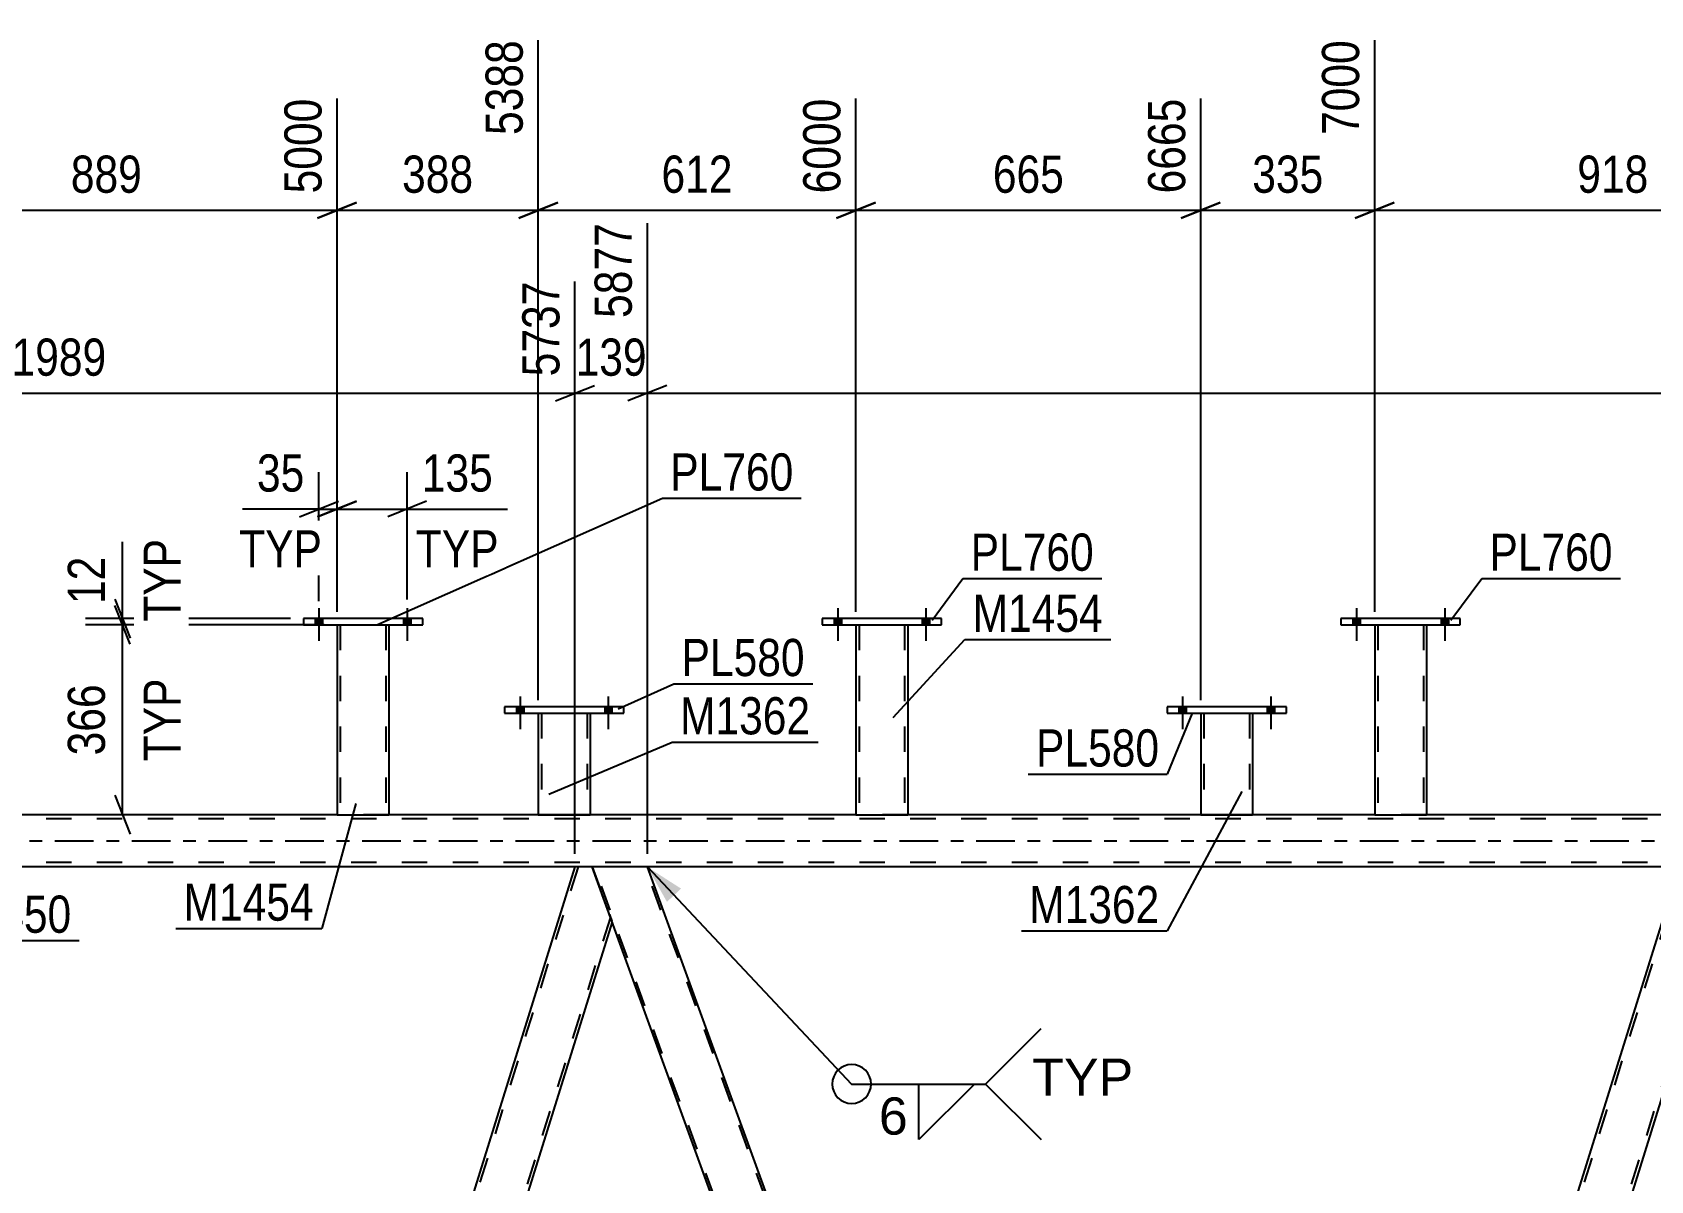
# Model space of a CAD drawing. Header units: millimetres. Extents: x -45 to 796, y -433 to 161.
# Drawn here: x 187.7 to 312.4, y -26.2 to 62.3 of the extents above; entities that cross this region are included whole.
import ezdxf

# ---------------------------------------------------------------- set-up
doc = ezdxf.new("R2010")
doc.units = ezdxf.units.MM
doc.linetypes.add('DXK_LINE_DOT2', pattern=[3.9198, 1.9599, -1.9599])
doc.linetypes.add('DXK_LINE_DOT3', pattern=[5.9187, 2.979, -0.9799, 0.9799, -0.9799])
doc.styles.add('Arial', font='arial.ttf', dxfattribs={"height": 0.2})
doc.styles.add('Arial Narrow', font='ARIALN.TTF', dxfattribs={"height": 0.2})

# ---------------------------------------------------------------- blocks, each defined once
blk = doc.blocks.new('Bolt-814760973-3818 - 3734')
at = {"linetype": 'Continuous'}
for points in [[(276.06, 9.84), (276.62, 9.84), (276.62, 10.32), (276.06, 10.32)], [(276.06, 9.84), (276.62, 9.84), (276.62, 10.32), (276.06, 10.32)], [(282.86, 9.84), (283.42, 9.84), (283.42, 10.32), (282.86, 10.32)], [(282.86, 9.84), (283.42, 9.84), (283.42, 10.32), (282.86, 10.32)]]:
    blk.add_hatch(color=1, dxfattribs=at).paths.add_polyline_path(points)
at = {"color": 1, "linetype": 'Continuous'}
for p, q in [((276.06, 10.32), (276.06, 9.84)), ((276.06, 10.32), (276.06, 9.84)), ((276.34, 11.12), (276.34, 8.6)), ((276.34, 11.12), (276.34, 8.6)), ((276.62, 10.32), (276.62, 9.84)), ((276.62, 10.32), (276.62, 9.84)), ((282.86, 10.32), (282.86, 9.84)), ((282.86, 10.32), (282.86, 9.84)), ((283.14, 11.12), (283.14, 8.6)), ((283.14, 11.12), (283.14, 8.6)), ((283.42, 10.32), (283.42, 9.84)), ((283.42, 10.32), (283.42, 9.84))]:
    blk.add_line(p, q, dxfattribs=at)
blk = doc.blocks.new('Part-814760973-3815 - 3734')
at = {"color": 2, "linetype": 'Continuous'}
for p, q in [((291.15, 16.64), (291.15, 2)), ((295.15, 16.64), (295.15, 2)), ((291.15, 2), (295.15, 2))]:
    blk.add_line(p, q, dxfattribs=at)
at = {"color": 7, "linetype": 'DXK_LINE_DOT2'}
for p, q in [((291.15, 16.64), (295.15, 16.64)), ((291.39, 16.64), (291.39, 2)), ((294.91, 16.64), (294.91, 2)), ((294.85, 2), (294.89, 2)), ((294.85, 2), (294.89, 2)), ((294.89, 2), (294.91, 2)), ((294.89, 2), (294.91, 2))]:
    blk.add_line(p, q, dxfattribs=at)
blk = doc.blocks.new('Bolt-814760973-3819 - 3734')
at = {"linetype": 'Continuous'}
for points in [[(289.47, 16.64), (290.03, 16.64), (290.03, 17.12), (289.47, 17.12)], [(289.47, 16.64), (290.03, 16.64), (290.03, 17.12), (289.47, 17.12)], [(296.27, 16.64), (296.83, 16.64), (296.83, 17.12), (296.27, 17.12)], [(296.27, 16.64), (296.83, 16.64), (296.83, 17.12), (296.27, 17.12)]]:
    blk.add_hatch(color=1, dxfattribs=at).paths.add_polyline_path(points)
at = {"color": 1, "linetype": 'Continuous'}
for p, q in [((289.75, 17.92), (289.75, 15.4)), ((289.75, 17.92), (289.75, 15.4)), ((296.55, 17.92), (296.55, 15.4)), ((296.55, 17.92), (296.55, 15.4)), ((289.47, 17.12), (289.47, 16.64)), ((289.47, 17.12), (289.47, 16.64)), ((290.03, 17.12), (290.03, 16.64)), ((290.03, 17.12), (290.03, 16.64)), ((296.27, 17.12), (296.27, 16.64)), ((296.27, 17.12), (296.27, 16.64)), ((296.83, 17.12), (296.83, 16.64)), ((296.83, 17.12), (296.83, 16.64))]:
    blk.add_line(p, q, dxfattribs=at)
blk = doc.blocks.new('Bolt-814760973-3820 - 3734')
at = {"linetype": 'Continuous'}
for points in [[(249.47, 16.64), (250.03, 16.64), (250.03, 17.12), (249.47, 17.12)], [(249.47, 16.64), (250.03, 16.64), (250.03, 17.12), (249.47, 17.12)], [(256.27, 16.64), (256.83, 16.64), (256.83, 17.12), (256.27, 17.12)], [(256.27, 16.64), (256.83, 16.64), (256.83, 17.12), (256.27, 17.12)]]:
    blk.add_hatch(color=1, dxfattribs=at).paths.add_polyline_path(points)
at = {"color": 1, "linetype": 'Continuous'}
for p, q in [((249.75, 17.92), (249.75, 15.4)), ((249.75, 17.92), (249.75, 15.4)), ((256.55, 17.92), (256.55, 15.4)), ((256.55, 17.92), (256.55, 15.4)), ((249.47, 17.12), (249.47, 16.64)), ((249.47, 17.12), (249.47, 16.64)), ((250.03, 17.12), (250.03, 16.64)), ((250.03, 17.12), (250.03, 16.64)), ((256.27, 17.12), (256.27, 16.64)), ((256.27, 17.12), (256.27, 16.64)), ((256.83, 17.12), (256.83, 16.64)), ((256.83, 17.12), (256.83, 16.64))]:
    blk.add_line(p, q, dxfattribs=at)
blk = doc.blocks.new('Bolt-814760973-3821 - 3734')
at = {"linetype": 'Continuous'}
for points in [[(224.98, 9.84), (225.54, 9.84), (225.54, 10.32), (224.98, 10.32)], [(224.98, 9.84), (225.54, 9.84), (225.54, 10.32), (224.98, 10.32)], [(231.78, 9.84), (232.34, 9.84), (232.34, 10.32), (231.78, 10.32)], [(231.78, 9.84), (232.34, 9.84), (232.34, 10.32), (231.78, 10.32)]]:
    blk.add_hatch(color=1, dxfattribs=at).paths.add_polyline_path(points)
at = {"color": 1, "linetype": 'Continuous'}
for p, q in [((224.98, 10.32), (224.98, 9.84)), ((224.98, 10.32), (224.98, 9.84)), ((225.26, 11.12), (225.26, 8.6)), ((225.26, 11.12), (225.26, 8.6)), ((225.54, 10.32), (225.54, 9.84)), ((225.54, 10.32), (225.54, 9.84)), ((231.78, 10.32), (231.78, 9.84)), ((231.78, 10.32), (231.78, 9.84)), ((232.06, 11.12), (232.06, 8.6)), ((232.06, 11.12), (232.06, 8.6)), ((232.34, 10.32), (232.34, 9.84)), ((232.34, 10.32), (232.34, 9.84))]:
    blk.add_line(p, q, dxfattribs=at)
blk = doc.blocks.new('Part-814760973-3826 - 3734')
at = {"color": 2, "linetype": 'Continuous'}
for p, q in [((277.74, 9.84), (277.74, 2)), ((281.74, 9.84), (281.74, 2)), ((277.74, 2), (281.74, 2))]:
    blk.add_line(p, q, dxfattribs=at)
at = {"color": 7, "linetype": 'DXK_LINE_DOT2'}
for p, q in [((277.74, 9.84), (281.74, 9.84)), ((277.98, 9.84), (277.98, 2)), ((281.5, 9.84), (281.5, 2)), ((281.45, 2), (281.48, 2)), ((281.45, 2), (281.48, 2)), ((281.48, 2), (281.5, 2)), ((281.48, 2), (281.5, 2))]:
    blk.add_line(p, q, dxfattribs=at)
blk = doc.blocks.new('Part-814760973-3831 - 3734')
at = {"color": 2, "linetype": 'Continuous'}
for p, q in [((288.55, 17.12), (288.55, 16.64)), ((297.75, 17.12), (288.55, 17.12)), ((288.55, 16.64), (297.75, 16.64)), ((297.75, 16.64), (297.75, 17.12))]:
    blk.add_line(p, q, dxfattribs=at)
blk = doc.blocks.new('Part-814760973-3846 - 3734')
at = {"color": 2, "linetype": 'Continuous'}
for p, q in [((226.66, 9.84), (226.66, 2)), ((230.66, 9.84), (230.66, 2)), ((226.66, 2), (230.66, 2))]:
    blk.add_line(p, q, dxfattribs=at)
at = {"color": 7, "linetype": 'DXK_LINE_DOT2'}
for p, q in [((226.66, 9.84), (230.66, 9.84)), ((226.9, 9.84), (226.9, 2)), ((230.42, 9.84), (230.42, 2)), ((230.37, 2), (230.4, 2)), ((230.37, 2), (230.4, 2)), ((230.4, 2), (230.42, 2)), ((230.4, 2), (230.42, 2))]:
    blk.add_line(p, q, dxfattribs=at)
blk = doc.blocks.new('Part-814760973-3851 - 3734')
at = {"color": 2, "linetype": 'Continuous'}
for p, q in [((224.06, 10.32), (224.06, 9.84)), ((233.26, 10.32), (224.06, 10.32)), ((233.26, 9.84), (233.26, 10.32)), ((224.06, 9.84), (233.26, 9.84))]:
    blk.add_line(p, q, dxfattribs=at)
blk = doc.blocks.new('Part-814760973-3925 - 3734')
at = {"color": 2, "linetype": 'Continuous'}
for p, q in [((275.14, 10.32), (275.14, 9.84)), ((284.34, 10.32), (275.14, 10.32)), ((284.34, 9.84), (284.34, 10.32)), ((275.14, 9.84), (284.34, 9.84))]:
    blk.add_line(p, q, dxfattribs=at)
blk = doc.blocks.new('Bolt-814760973-3862 - 3734')
at = {"linetype": 'Continuous'}
for points in [[(209.47, 16.64), (210.03, 16.64), (210.03, 17.12), (209.47, 17.12)], [(209.47, 16.64), (210.03, 16.64), (210.03, 17.12), (209.47, 17.12)], [(216.27, 16.64), (216.83, 16.64), (216.83, 17.12), (216.27, 17.12)], [(216.27, 16.64), (216.83, 16.64), (216.83, 17.12), (216.27, 17.12)]]:
    blk.add_hatch(color=1, dxfattribs=at).paths.add_polyline_path(points)
at = {"color": 1, "linetype": 'Continuous'}
for p, q in [((209.75, 17.92), (209.75, 15.4)), ((209.75, 17.92), (209.75, 15.4)), ((216.55, 17.92), (216.55, 15.4)), ((216.55, 17.92), (216.55, 15.4)), ((209.47, 17.12), (209.47, 16.64)), ((209.47, 17.12), (209.47, 16.64)), ((210.03, 17.12), (210.03, 16.64)), ((210.03, 17.12), (210.03, 16.64)), ((216.27, 17.12), (216.27, 16.64)), ((216.27, 17.12), (216.27, 16.64)), ((216.83, 17.12), (216.83, 16.64)), ((216.83, 17.12), (216.83, 16.64))]:
    blk.add_line(p, q, dxfattribs=at)
blk = doc.blocks.new('Part-814760973-4057 - 3734')
at = {"color": 2, "linetype": 'Continuous'}
for p, q in [((235.07, -2), (230.81, -2)), ((277.94, -119.8), (235.07, -2)), ((274.93, -123.22), (232.34, -6.2))]:
    blk.add_line(p, q, dxfattribs=at)
at = {"color": 7, "linetype": 'DXK_LINE_DOT2'}
for p, q in [((230.81, -2), (232.34, -6.2)), ((275.1, -123.22), (230.98, -2)), ((279.02, -123.22), (234.9, -2)), ((279.19, -123.22), (277.94, -119.8)), ((274.93, -123.22), (279.19, -123.22))]:
    blk.add_line(p, q, dxfattribs=at)
blk = doc.blocks.new('Part-814760973-4413 - 3734')
at = {"color": 2, "linetype": 'Continuous'}
for p, q in [((251.15, 16.64), (251.15, 2)), ((255.15, 16.64), (255.15, 2)), ((251.15, 2), (255.15, 2))]:
    blk.add_line(p, q, dxfattribs=at)
at = {"color": 7, "linetype": 'DXK_LINE_DOT2'}
for p, q in [((251.15, 16.64), (255.15, 16.64)), ((251.39, 16.64), (251.39, 2)), ((254.91, 16.64), (254.91, 2)), ((254.85, 2), (254.89, 2)), ((254.85, 2), (254.89, 2)), ((254.89, 2), (254.91, 2)), ((254.89, 2), (254.91, 2))]:
    blk.add_line(p, q, dxfattribs=at)
blk = doc.blocks.new('Part-814760973-4093 - 3734')
at = {"color": 7, "linetype": 'DXK_LINE_DOT2'}
for p, q in [((715.92, 1.68), (0, 1.68)), ((215.15, 2), (211.15, 2)), ((255.15, 2), (251.15, 2)), ((295.15, 2), (291.15, 2)), ((715.92, -1.68), (0, -1.68)), ((235.07, -2), (229.49, -2))]:
    blk.add_line(p, q, dxfattribs=at)
at = {"color": 2, "linetype": 'Continuous'}
for p, q in [((211.15, 2), (175.15, 2)), ((251.15, 2), (215.15, 2)), ((291.15, 2), (255.15, 2)), ((331.87, 2), (295.15, 2)), ((229.49, -2), (149.93, -2)), ((314.62, -2), (235.07, -2))]:
    blk.add_line(p, q, dxfattribs=at)
at = {"color": 7, "linetype": 'DXK_LINE_DOT3'}
blk.add_line((0, 0), (715.92, 0), dxfattribs=at)
blk = doc.blocks.new('Part-814760973-4109 - 3734')
at = {"color": 7, "linetype": 'DXK_LINE_DOT2'}
for p, q in [((229.74, -2), (192.92, -120.12)), ((232.22, -5.88), (195.65, -123.22)), ((232.36, -6.25), (232.34, -6.2)), ((232.36, -6.25), (232.34, -6.2)), ((193.21, -118.4), (192.79, -119.75)), ((197.4, -118.4), (195.9, -123.22)), ((194.05, -123.22), (192.79, -119.75)), ((195.9, -123.22), (194.05, -123.22))]:
    blk.add_line(p, q, dxfattribs=at)
at = {"color": 2, "linetype": 'Continuous'}
for p, q in [((229.49, -2), (193.21, -118.4)), ((230.81, -2), (229.49, -2)), ((232.34, -6.2), (230.81, -2)), ((232.36, -6.25), (197.4, -118.4))]:
    blk.add_line(p, q, dxfattribs=at)
blk = doc.blocks.new('Part-814760973-4114 - 3734')
at = {"color": 7, "linetype": 'DXK_LINE_DOT3'}
blk.add_line((195.34, -132.62), (144.38, 7.4), dxfattribs=at)
at = {"color": 2, "linetype": 'Continuous'}
for p, q in [((149.93, -2), (145.67, -2)), ((192.3, -118.4), (149.93, -2)), ((188.04, -118.4), (147.2, -6.2))]:
    blk.add_line(p, q, dxfattribs=at)
at = {"color": 7, "linetype": 'DXK_LINE_DOT2'}
for p, q in [((145.67, -2), (147.2, -6.2)), ((189.97, -123.22), (145.84, -2)), ((193.88, -123.22), (149.76, -2)), ((189.79, -123.22), (188.04, -118.4)), ((194.05, -123.22), (192.3, -118.4)), ((194.05, -123.22), (189.79, -123.22))]:
    blk.add_line(p, q, dxfattribs=at)
blk = doc.blocks.new('Part-814760973-4323 - 3734')
at = {"color": 2, "linetype": 'Continuous'}
for p, q in [((208.55, 17.12), (208.55, 16.64)), ((217.75, 17.12), (208.55, 17.12)), ((208.55, 16.64), (217.75, 16.64)), ((217.75, 16.64), (217.75, 17.12))]:
    blk.add_line(p, q, dxfattribs=at)
blk = doc.blocks.new('Part-814760973-4338 - 3734')
at = {"color": 2, "linetype": 'Continuous'}
for p, q in [((211.15, 16.64), (211.15, 2)), ((215.15, 16.64), (215.15, 2)), ((211.15, 2), (215.15, 2))]:
    blk.add_line(p, q, dxfattribs=at)
at = {"color": 7, "linetype": 'DXK_LINE_DOT2'}
for p, q in [((211.15, 16.64), (215.15, 16.64)), ((211.39, 16.64), (211.39, 2)), ((214.91, 16.64), (214.91, 2)), ((214.85, 2), (214.89, 2)), ((214.85, 2), (214.89, 2)), ((214.89, 2), (214.91, 2)), ((214.89, 2), (214.91, 2))]:
    blk.add_line(p, q, dxfattribs=at)
blk = doc.blocks.new('Part-814760973-4408 - 3734')
at = {"color": 2, "linetype": 'Continuous'}
for p, q in [((248.55, 17.12), (248.55, 16.64)), ((257.75, 17.12), (248.55, 17.12)), ((248.55, 16.64), (257.75, 16.64)), ((257.75, 16.64), (257.75, 17.12))]:
    blk.add_line(p, q, dxfattribs=at)
blk = doc.blocks.new('Part-814760973-4455 - 3734')
at = {"color": 2, "linetype": 'Continuous'}
for p, q in [((314.62, -2), (277.92, -119.75)), ((315.94, -2), (314.62, -2)), ((317.47, -6.2), (315.94, -2)), ((317.49, -6.25), (281.03, -123.22)), ((279.19, -123.22), (277.94, -119.8))]:
    blk.add_line(p, q, dxfattribs=at)
at = {"color": 7, "linetype": 'DXK_LINE_DOT2'}
for p, q in [((314.88, -2), (278.06, -120.12)), ((317.35, -5.88), (280.78, -123.22)), ((317.49, -6.25), (317.47, -6.2)), ((317.49, -6.25), (317.47, -6.2)), ((277.92, -119.75), (277.94, -119.8)), ((281.03, -123.22), (279.19, -123.22))]:
    blk.add_line(p, q, dxfattribs=at)
blk = doc.blocks.new('StraightDimension-814760973-15352 - 3734')
at = {"color": 7, "linetype": 'Continuous'}
for p, q in [((195.2, 15.14), (194, 18.14)), ((210.15, 16.64), (191.75, 16.64)), ((194.6, 2), (194.6, 16.64)), ((194, 3.5), (195.2, 0.5)), ((210.15, 2), (191.75, 2))]:
    blk.add_line(p, q, dxfattribs=at)
at = {"color": 0}
blk.add_wipeout([(193.85, 12.66), (189.65, 12.66), (189.65, 5.98), (193.85, 5.98)], dxfattribs=at)
at = {"color": 0, "linetype": 'Continuous'}
blk.add_wipeout([(199.7, 13.11), (195.5, 13.11), (195.5, 5.52), (199.7, 5.52)], dxfattribs=at)
at = {"color": 3, "style": 'Arial Narrow'}
blk.add_text('366', height=2.863, rotation=90.0002, dxfattribs=at).set_placement((193.25, 6.58))
at = {"color": 3, "linetype": 'Continuous', "style": 'Arial Narrow'}
blk.add_text('TYP', height=2.863, rotation=90.0002, dxfattribs=at).set_placement((199.1, 6.12))
blk = doc.blocks.new('StraightDimension-814760973-14107 - 3734')
at = {"color": 7, "linetype": 'Continuous'}
for p, q in [((226.66, 10.84), (226.66, 61.7)), ((211.15, 17.64), (211.15, 57.2)), ((212.65, 49.19), (209.65, 47.99)), ((225.16, 47.99), (228.16, 49.19)), ((211.15, 48.59), (226.66, 48.59))]:
    blk.add_line(p, q, dxfattribs=at)
at = {"color": 0}
blk.add_wipeout([(222.25, 49.34), (222.25, 53.54), (215.56, 53.54), (215.56, 49.34)], dxfattribs=at)
at = {"color": 3, "style": 'Arial Narrow'}
blk.add_text('388', height=2.863, dxfattribs=at).set_placement((216.16, 49.94))
at = {"color": 0, "linetype": 'Continuous'}
blk.add_wipeout([(226.06, 62.3), (221.86, 62.3), (221.86, 53.79), (226.06, 53.79)], dxfattribs=at)
at = {"color": 3, "linetype": 'Continuous', "style": 'Arial Narrow'}
blk.add_text('5388', height=2.863, rotation=90.0002, dxfattribs=at).set_placement((225.46, 54.39))
blk = doc.blocks.new('StraightDimension-814760973-14103 - 3734')
at = {"color": 7, "linetype": 'Continuous'}
for p, q in [((291.15, 17.64), (291.15, 61.7)), ((327.87, 17.09), (327.87, 61.7)), ((292.65, 49.19), (289.65, 47.99)), ((326.37, 47.99), (329.37, 49.19)), ((291.15, 48.59), (327.87, 48.59))]:
    blk.add_line(p, q, dxfattribs=at)
at = {"color": 0}
blk.add_wipeout([(312.85, 49.34), (312.85, 53.54), (306.17, 53.54), (306.17, 49.34)], dxfattribs=at)
at = {"color": 3, "style": 'Arial Narrow'}
blk.add_text('918', height=2.863, dxfattribs=at).set_placement((306.77, 49.94))
at = {"color": 0, "linetype": 'Continuous'}
blk.add_wipeout([(327.27, 62.3), (323.07, 62.3), (323.07, 53.79), (327.27, 53.79)], dxfattribs=at)
at = {"color": 3, "linetype": 'Continuous', "style": 'Arial Narrow'}
blk.add_text('7918', height=2.863, rotation=90.0002, dxfattribs=at).set_placement((326.67, 54.39))
blk = doc.blocks.new('StraightDimension-814760973-5525 - 3734')
at = {"color": 7, "linetype": 'Continuous'}
for p, q in [((235.07, -1), (235.07, 47.6)), ((229.49, -1), (229.49, 43.1)), ((227.99, 33.89), (230.99, 35.09)), ((236.57, 35.09), (233.57, 33.89)), ((229.49, 34.49), (235.07, 34.49))]:
    blk.add_line(p, q, dxfattribs=at)
at = {"color": 0}
blk.add_wipeout([(235.62, 35.24), (235.62, 39.44), (228.94, 39.44), (228.94, 35.24)], dxfattribs=at)
at = {"color": 3, "style": 'Arial Narrow'}
blk.add_text('139', height=2.863, dxfattribs=at).set_placement((229.54, 35.84))
at = {"color": 0, "linetype": 'Continuous'}
blk.add_wipeout([(234.47, 48.2), (230.27, 48.2), (230.27, 39.69), (234.47, 39.69)], dxfattribs=at)
at = {"color": 3, "linetype": 'Continuous', "style": 'Arial Narrow'}
blk.add_text('5877', height=2.863, rotation=90.0002, dxfattribs=at).set_placement((233.87, 40.29))
blk = doc.blocks.new('StraightDimension-814760973-15329 - 3734')
at = {"color": 7, "linetype": 'Continuous'}
for p, q in [((209.75, 18.47), (209.75, 28.41)), ((211.15, 17.64), (211.15, 28.41)), ((209.75, 25.56), (203.85, 25.56)), ((209.75, 25.56), (203.85, 25.56)), ((208.25, 24.96), (211.25, 26.16)), ((212.65, 26.16), (209.65, 24.96)), ((209.75, 25.56), (211.15, 25.56))]:
    blk.add_line(p, q, dxfattribs=at)
at = {"color": 0}
blk.add_wipeout([(209.23, 26.31), (209.23, 30.51), (204.37, 30.51), (204.37, 26.31)], dxfattribs=at)
at = {"color": 0, "linetype": 'Continuous'}
blk.add_wipeout([(210.59, 20.46), (210.59, 24.66), (203, 24.66), (203, 20.46)], dxfattribs=at)
at = {"color": 3, "style": 'Arial Narrow'}
blk.add_text('35', height=2.863, dxfattribs=at).set_placement((204.97, 26.91))
at = {"color": 3, "linetype": 'Continuous', "style": 'Arial Narrow'}
blk.add_text('TYP', height=2.863, dxfattribs=at).set_placement((203.6, 21.06))
blk = doc.blocks.new('StraightDimension-814760973-5506 - 3734')
at = {"color": 7, "linetype": 'Continuous'}
for p, q in [((235.07, -1), (235.07, 47.6)), ((236.57, 35.09), (233.57, 33.89)), ((235.07, 34.49), (399.76, 34.49))]:
    blk.add_line(p, q, dxfattribs=at)
blk = doc.blocks.new('StraightDimension-814760973-5544 - 3734')
at = {"color": 7, "linetype": 'Continuous'}
for p, q in [((149.93, -1), (149.93, 47.6)), ((229.49, -1), (229.49, 43.1)), ((151.43, 35.09), (148.43, 33.89)), ((227.99, 33.89), (230.99, 35.09)), ((149.93, 34.49), (229.49, 34.49))]:
    blk.add_line(p, q, dxfattribs=at)
at = {"color": 0}
blk.add_wipeout([(193.97, 35.24), (193.97, 39.44), (185.45, 39.44), (185.45, 35.24)], dxfattribs=at)
at = {"color": 3, "style": 'Arial Narrow'}
blk.add_text('1989', height=2.863, dxfattribs=at).set_placement((186.05, 35.84))
at = {"color": 0, "linetype": 'Continuous'}
blk.add_wipeout([(228.89, 43.7), (224.69, 43.7), (224.69, 35.19), (228.89, 35.19)], dxfattribs=at)
at = {"color": 3, "linetype": 'Continuous', "style": 'Arial Narrow'}
blk.add_text('5737', height=2.863, rotation=90.0002, dxfattribs=at).set_placement((228.29, 35.79))
blk = doc.blocks.new('StraightDimension-814760973-14108 - 3734')
at = {"color": 7, "linetype": 'Continuous'}
for p, q in [((175.58, 11.02), (175.58, 61.7)), ((211.15, 17.64), (211.15, 57.2)), ((177.08, 49.19), (174.08, 47.99)), ((209.65, 47.99), (212.65, 49.19)), ((175.58, 48.59), (211.15, 48.59))]:
    blk.add_line(p, q, dxfattribs=at)
at = {"color": 0}
blk.add_wipeout([(196.71, 49.34), (196.71, 53.54), (190.02, 53.54), (190.02, 49.34)], dxfattribs=at)
at = {"color": 3, "style": 'Arial Narrow'}
blk.add_text('889', height=2.863, dxfattribs=at).set_placement((190.62, 49.94))
at = {"color": 0, "linetype": 'Continuous'}
blk.add_wipeout([(210.55, 57.8), (206.35, 57.8), (206.35, 49.29), (210.55, 49.29)], dxfattribs=at)
at = {"color": 3, "linetype": 'Continuous', "style": 'Arial Narrow'}
blk.add_text('5000', height=2.863, rotation=90.0002, dxfattribs=at).set_placement((209.95, 49.89))
blk = doc.blocks.new('StraightDimension-814760973-14104 - 3734')
at = {"color": 7, "linetype": 'Continuous'}
for p, q in [((291.15, 17.64), (291.15, 61.7)), ((277.74, 10.84), (277.74, 57.2)), ((279.24, 49.19), (276.24, 47.99)), ((289.65, 47.99), (292.65, 49.19)), ((277.74, 48.59), (291.15, 48.59))]:
    blk.add_line(p, q, dxfattribs=at)
at = {"color": 0}
blk.add_wipeout([(287.79, 49.34), (287.79, 53.54), (281.11, 53.54), (281.11, 49.34)], dxfattribs=at)
at = {"color": 3, "style": 'Arial Narrow'}
blk.add_text('335', height=2.863, dxfattribs=at).set_placement((281.71, 49.94))
at = {"color": 0, "linetype": 'Continuous'}
blk.add_wipeout([(290.55, 62.3), (286.35, 62.3), (286.35, 53.79), (290.55, 53.79)], dxfattribs=at)
at = {"color": 3, "linetype": 'Continuous', "style": 'Arial Narrow'}
blk.add_text('7000', height=2.863, rotation=90.0002, dxfattribs=at).set_placement((289.95, 54.39))
blk = doc.blocks.new('StraightDimension-814760973-14105 - 3734')
at = {"color": 7, "linetype": 'Continuous'}
for p, q in [((251.15, 17.64), (251.15, 57.2)), ((277.74, 10.84), (277.74, 57.2)), ((252.65, 49.19), (249.65, 47.99)), ((276.24, 47.99), (279.24, 49.19)), ((251.15, 48.59), (277.74, 48.59))]:
    blk.add_line(p, q, dxfattribs=at)
at = {"color": 0}
blk.add_wipeout([(267.79, 49.34), (267.79, 53.54), (261.11, 53.54), (261.11, 49.34)], dxfattribs=at)
at = {"color": 3, "style": 'Arial Narrow'}
blk.add_text('665', height=2.863, dxfattribs=at).set_placement((261.71, 49.94))
at = {"color": 0, "linetype": 'Continuous'}
blk.add_wipeout([(277.14, 57.8), (272.94, 57.8), (272.94, 49.29), (277.14, 49.29)], dxfattribs=at)
at = {"color": 3, "linetype": 'Continuous', "style": 'Arial Narrow'}
blk.add_text('6665', height=2.863, rotation=90.0002, dxfattribs=at).set_placement((276.54, 49.89))
blk = doc.blocks.new('StraightDimension-814760973-14106 - 3734')
at = {"color": 7, "linetype": 'Continuous'}
for p, q in [((226.66, 10.84), (226.66, 61.7)), ((251.15, 17.64), (251.15, 57.2)), ((228.16, 49.19), (225.16, 47.99)), ((249.65, 47.99), (252.65, 49.19)), ((226.66, 48.59), (251.15, 48.59))]:
    blk.add_line(p, q, dxfattribs=at)
at = {"color": 0}
blk.add_wipeout([(242.25, 49.34), (242.25, 53.54), (235.56, 53.54), (235.56, 49.34)], dxfattribs=at)
at = {"color": 3, "style": 'Arial Narrow'}
blk.add_text('612', height=2.863, dxfattribs=at).set_placement((236.16, 49.94))
at = {"color": 0, "linetype": 'Continuous'}
blk.add_wipeout([(250.55, 57.8), (246.35, 57.8), (246.35, 49.29), (250.55, 49.29)], dxfattribs=at)
at = {"color": 3, "linetype": 'Continuous', "style": 'Arial Narrow'}
blk.add_text('6000', height=2.863, rotation=90.0002, dxfattribs=at).set_placement((249.95, 49.89))
blk = doc.blocks.new('StraightDimension-814760973-15328 - 3734')
at = {"color": 7, "linetype": 'Continuous'}
for p, q in [((211.15, 17.64), (211.15, 28.41)), ((216.55, 18.58), (216.55, 28.41)), ((209.65, 24.96), (212.65, 26.16)), ((211.15, 25.56), (216.55, 25.56)), ((218.05, 26.16), (215.05, 24.96)), ((216.55, 25.56), (224.29, 25.56)), ((216.55, 25.56), (224.29, 25.56))]:
    blk.add_line(p, q, dxfattribs=at)
at = {"color": 0}
blk.add_wipeout([(223.76, 26.31), (223.76, 30.51), (217.08, 30.51), (217.08, 26.31)], dxfattribs=at)
at = {"color": 0, "linetype": 'Continuous'}
blk.add_wipeout([(224.21, 20.46), (224.21, 24.66), (216.62, 24.66), (216.62, 20.46)], dxfattribs=at)
at = {"color": 3, "style": 'Arial Narrow'}
blk.add_text('135', height=2.863, dxfattribs=at).set_placement((217.68, 26.91))
at = {"color": 3, "linetype": 'Continuous', "style": 'Arial Narrow'}
blk.add_text('TYP', height=2.863, dxfattribs=at).set_placement((217.22, 21.06))
blk = doc.blocks.new('StraightDimension-814760973-15351 - 3734')
at = {"color": 7, "linetype": 'Continuous'}
for p, q in [((194.6, 17.12), (194.6, 23.03)), ((194.6, 17.12), (194.6, 23.03)), ((194, 18.62), (195.2, 15.62)), ((195.2, 15.14), (194, 18.14)), ((207.55, 17.12), (191.75, 17.12)), ((210.15, 16.64), (191.75, 16.64)), ((194.6, 16.64), (194.6, 17.12))]:
    blk.add_line(p, q, dxfattribs=at)
at = {"color": 0, "linetype": 'Continuous'}
blk.add_wipeout([(199.7, 23.87), (195.5, 23.87), (195.5, 16.28), (199.7, 16.28)], dxfattribs=at)
at = {"color": 0}
blk.add_wipeout([(193.85, 22.5), (189.65, 22.5), (189.65, 17.64), (193.85, 17.64)], dxfattribs=at)
at = {"color": 3, "linetype": 'Continuous', "style": 'Arial Narrow'}
blk.add_text('TYP', height=2.863, rotation=90.0002, dxfattribs=at).set_placement((199.1, 16.88))
at = {"color": 3, "style": 'Arial Narrow'}
blk.add_text('12', height=2.863, rotation=90.0002, dxfattribs=at).set_placement((193.25, 18.24))
blk = doc.blocks.new('Mark-814760973-4409 - 3734')
at = {"color": 0}
blk.add_wipeout([(270.2, 16.1), (270.2, 19.1), (260.15, 19.1), (260.15, 16.1)], dxfattribs=at)
blk.add_wipeout([(270.2, 16.1), (270.2, 19.1), (260.15, 19.1), (260.15, 16.1)], dxfattribs=at)
at = {"color": 30, "linetype": 'Continuous'}
for p, q in [((254.02, 9.51), (259.55, 15.5)), ((259.55, 15.5), (270.8, 15.5))]:
    blk.add_line(p, q, dxfattribs=at)
at = {"color": 3, "style": 'Arial Narrow'}
blk.add_text('M1454', height=2.863, dxfattribs=at).set_placement((260.15, 16.1))
blk = doc.blocks.new('Mark-814760973-3822 - 3734')
at = {"color": 0}
blk.add_wipeout([(274.56, -6.35), (274.56, -3.35), (264.51, -3.35), (264.51, -6.35)], dxfattribs=at)
blk.add_wipeout([(274.56, -6.35), (274.56, -3.35), (264.51, -3.35), (264.51, -6.35)], dxfattribs=at)
at = {"color": 30, "linetype": 'Continuous'}
for p in [(280.9, 3.8), (263.91, -6.95)]:
    blk.add_line(p, (275.16, -6.95), dxfattribs=at)
at = {"color": 3, "style": 'Arial Narrow'}
blk.add_text('M1362', height=2.863, dxfattribs=at).set_placement((264.51, -6.35))
blk = doc.blocks.new('Mark-814760973-3827 - 3734')
at = {"color": 0}
blk.add_wipeout([(309.5, 20.81), (309.5, 23.81), (300, 23.81), (300, 20.81)], dxfattribs=at)
blk.add_wipeout([(309.5, 20.81), (309.5, 23.81), (300, 23.81), (300, 20.81)], dxfattribs=at)
at = {"color": 30, "linetype": 'Continuous'}
for p, q in [((297.03, 16.99), (299.4, 20.21)), ((299.4, 20.21), (310.1, 20.21))]:
    blk.add_line(p, q, dxfattribs=at)
at = {"color": 3, "style": 'Arial Narrow'}
blk.add_text('PL760', height=2.863, dxfattribs=at).set_placement((300, 20.81))
blk = doc.blocks.new('Mark-814760973-3842 - 3734')
at = {"color": 0}
blk.add_wipeout([(247.64, 8.2), (247.64, 11.2), (237.59, 11.2), (237.59, 8.2)], dxfattribs=at)
blk.add_wipeout([(247.64, 8.2), (247.64, 11.2), (237.59, 11.2), (237.59, 8.2)], dxfattribs=at)
at = {"color": 30, "linetype": 'Continuous'}
for p, q in [((227.47, 3.58), (236.99, 7.6)), ((236.99, 7.6), (248.24, 7.6))]:
    blk.add_line(p, q, dxfattribs=at)
at = {"color": 3, "style": 'Arial Narrow'}
blk.add_text('M1362', height=2.863, dxfattribs=at).set_placement((237.59, 8.2))
blk = doc.blocks.new('Mark-814760973-3847 - 3734')
at = {"color": 0}
blk.add_wipeout([(247.22, 12.69), (247.22, 15.69), (237.71, 15.69), (237.71, 12.69)], dxfattribs=at)
blk.add_wipeout([(247.22, 12.69), (247.22, 15.69), (237.71, 15.69), (237.71, 12.69)], dxfattribs=at)
at = {"color": 30, "linetype": 'Continuous'}
for p, q in [((232.83, 10.17), (237.11, 12.09)), ((237.11, 12.09), (247.82, 12.09))]:
    blk.add_line(p, q, dxfattribs=at)
at = {"color": 3, "style": 'Arial Narrow'}
blk.add_text('PL580', height=2.863, dxfattribs=at).set_placement((237.71, 12.69))
blk = doc.blocks.new('Mark-814760973-3852 - 3734')
at = {"color": 0}
blk.add_wipeout([(190.67, -7.09), (190.67, -4.09), (180.62, -4.09), (180.62, -7.09)], dxfattribs=at)
blk.add_wipeout([(190.67, -7.09), (190.67, -4.09), (180.62, -4.09), (180.62, -7.09)], dxfattribs=at)
at = {"color": 30, "linetype": 'Continuous'}
for p, q in [((176.39, 3.77), (180.02, -7.69)), ((180.02, -7.69), (191.27, -7.69))]:
    blk.add_line(p, q, dxfattribs=at)
at = {"color": 3, "style": 'Arial Narrow'}
blk.add_text('M1450', height=2.863, dxfattribs=at).set_placement((180.62, -7.09))
blk = doc.blocks.new('Mark-814760973-3921 - 3734')
at = {"color": 0}
blk.add_wipeout([(274.55, 5.72), (274.55, 8.72), (265.04, 8.72), (265.04, 5.72)], dxfattribs=at)
blk.add_wipeout([(274.55, 5.72), (274.55, 8.72), (265.04, 8.72), (265.04, 5.72)], dxfattribs=at)
at = {"color": 30, "linetype": 'Continuous'}
for p in [(277.08, 9.84), (264.44, 5.12)]:
    blk.add_line(p, (275.15, 5.12), dxfattribs=at)
at = {"color": 3, "style": 'Arial Narrow'}
blk.add_text('PL580', height=2.863, dxfattribs=at).set_placement((265.04, 5.72))
blk = doc.blocks.new('Mark-814760973-4334 - 3734')
at = {"color": 0}
blk.add_wipeout([(209.36, -6.16), (209.36, -3.16), (199.31, -3.16), (199.31, -6.16)], dxfattribs=at)
blk.add_wipeout([(209.36, -6.16), (209.36, -3.16), (199.31, -3.16), (199.31, -6.16)], dxfattribs=at)
at = {"color": 30, "linetype": 'Continuous'}
for p in [(212.59, 2.88), (198.71, -6.76)]:
    blk.add_line(p, (209.96, -6.76), dxfattribs=at)
at = {"color": 3, "style": 'Arial Narrow'}
blk.add_text('M1454', height=2.863, dxfattribs=at).set_placement((199.31, -6.16))
blk = doc.blocks.new('Mark-814760973-4319 - 3734')
at = {"color": 0}
blk.add_wipeout([(246.34, 26.99), (246.34, 29.99), (236.84, 29.99), (236.84, 26.99)], dxfattribs=at)
blk.add_wipeout([(246.34, 26.99), (246.34, 29.99), (236.84, 29.99), (236.84, 26.99)], dxfattribs=at)
at = {"color": 30, "linetype": 'Continuous'}
for p, q in [((214.22, 16.64), (236.24, 26.39)), ((236.24, 26.39), (246.94, 26.39))]:
    blk.add_line(p, q, dxfattribs=at)
at = {"color": 3, "style": 'Arial Narrow'}
blk.add_text('PL760', height=2.863, dxfattribs=at).set_placement((236.84, 26.99))
blk = doc.blocks.new('Mark-814760973-4404 - 3734')
at = {"color": 0}
blk.add_wipeout([(269.5, 20.81), (269.5, 23.81), (260, 23.81), (260, 20.81)], dxfattribs=at)
blk.add_wipeout([(269.5, 20.81), (269.5, 23.81), (260, 23.81), (260, 20.81)], dxfattribs=at)
at = {"color": 30, "linetype": 'Continuous'}
for p, q in [((257.03, 16.99), (259.4, 20.21)), ((259.4, 20.21), (270.1, 20.21))]:
    blk.add_line(p, q, dxfattribs=at)
at = {"color": 3, "style": 'Arial Narrow'}
blk.add_text('PL760', height=2.863, dxfattribs=at).set_placement((260, 20.81))
blk = doc.blocks.new('WeldMark-814760973-5921 - 3734')
at = {"linetype": 'Continuous'}
blk.add_hatch(color=30, dxfattribs=at).paths.add_polyline_path([(236.58, -4.71), (235.07, -2.02), (237.67, -3.69)])
at = {"color": 30, "linetype": 'Continuous'}
for p, q in [((235.07, -2.02), (250.82, -18.75)), ((250.82, -18.75), (261.15, -18.75))]:
    blk.add_line(p, q, dxfattribs=at)
at = {"color": 3, "linetype": 'Continuous'}
for p, q in [((261.15, -18.75), (265.43, -14.46)), ((256, -18.75), (260.29, -18.75)), ((260.29, -18.75), (256, -23.03)), ((256, -23.03), (256, -18.75)), ((261.15, -18.75), (265.43, -23.03))]:
    blk.add_line(p, q, dxfattribs=at)
blk.add_arc((250.82, -18.75), 1.5, 90, 270, dxfattribs=at)
at = {"color": 0}
blk.add_wipeout([(255.35, -22.85), (255.35, -19.45), (252.72, -19.45), (252.72, -22.85)], dxfattribs=at)
at = {"color": 3, "linetype": 'Continuous'}
blk.add_arc((250.82, -18.75), 1.5, 270, 90, dxfattribs=at)
at = {"color": 3, "style": 'Arial'}
blk.add_text('6', height=2.87, dxfattribs=at).set_placement((252.92, -22.65))
at = {"color": 0, "linetype": 'Continuous'}
blk.add_wipeout([(272.52, -19.65), (272.52, -16.65), (264.75, -16.65), (264.75, -19.65)], dxfattribs=at)
blk.add_wipeout([(272.52, -19.65), (272.52, -16.65), (264.75, -16.65), (264.75, -19.65)], dxfattribs=at)
at = {"color": 3, "linetype": 'Continuous', "style": 'Arial'}
blk.add_text('TYP', height=2.865, dxfattribs=at).set_placement((264.75, -19.65))

msp = doc.modelspace()

# ---------------------------------------------------------------- block references
for name in ['Bolt-814760973-3862 - 3734', 'Bolt-814760973-3820 - 3734', 'Bolt-814760973-3819 - 3734', 'Part-814760973-4323 - 3734', 'Part-814760973-4338 - 3734', 'Part-814760973-4408 - 3734', 'Part-814760973-4413 - 3734', 'Part-814760973-3831 - 3734', 'Part-814760973-3815 - 3734', 'Part-814760973-3851 - 3734', 'Bolt-814760973-3821 - 3734', 'Part-814760973-3925 - 3734', 'Bolt-814760973-3818 - 3734', 'Part-814760973-3846 - 3734', 'Part-814760973-3826 - 3734', 'Part-814760973-4114 - 3734', 'Part-814760973-4093 - 3734', 'Part-814760973-4109 - 3734', 'Part-814760973-4057 - 3734', 'Part-814760973-4455 - 3734']:
    msp.add_blockref(name, (0, 0))

# ---------------------------------------------------------------- next in the draw order: block references
for name in ['StraightDimension-814760973-14103 - 3734', 'StraightDimension-814760973-15352 - 3734']:
    msp.add_blockref(name, (0, 0))

# ---------------------------------------------------------------- next in the draw order: block references
msp.add_blockref('StraightDimension-814760973-14107 - 3734', (0, 0))

# ---------------------------------------------------------------- next in the draw order: block references
for name in ['StraightDimension-814760973-5525 - 3734', 'StraightDimension-814760973-15329 - 3734']:
    msp.add_blockref(name, (0, 0))

# ---------------------------------------------------------------- next in the draw order: block references
for name in ['StraightDimension-814760973-5544 - 3734', 'StraightDimension-814760973-5506 - 3734']:
    msp.add_blockref(name, (0, 0))

# ---------------------------------------------------------------- next in the draw order: block references
for name in ['StraightDimension-814760973-14108 - 3734', 'StraightDimension-814760973-14104 - 3734', 'Mark-814760973-3827 - 3734', 'Mark-814760973-3852 - 3734', 'Mark-814760973-3822 - 3734', 'Mark-814760973-4334 - 3734']:
    msp.add_blockref(name, (0, 0))

# ---------------------------------------------------------------- next in the draw order: block references
for name in ['StraightDimension-814760973-14105 - 3734', 'StraightDimension-814760973-15328 - 3734', 'WeldMark-814760973-5921 - 3734']:
    msp.add_blockref(name, (0, 0))

# ---------------------------------------------------------------- next in the draw order: block references
for name in ['StraightDimension-814760973-14106 - 3734', 'StraightDimension-814760973-15351 - 3734', 'Mark-814760973-4409 - 3734']:
    msp.add_blockref(name, (0, 0))

# ---------------------------------------------------------------- next in the draw order: block references
for name in ['Mark-814760973-4319 - 3734', 'Mark-814760973-4404 - 3734', 'Mark-814760973-3842 - 3734', 'Mark-814760973-3921 - 3734']:
    msp.add_blockref(name, (0, 0))

# ---------------------------------------------------------------- next in the draw order: block references
msp.add_blockref('Mark-814760973-3847 - 3734', (0, 0))

doc.saveas('drawing.dxf')
